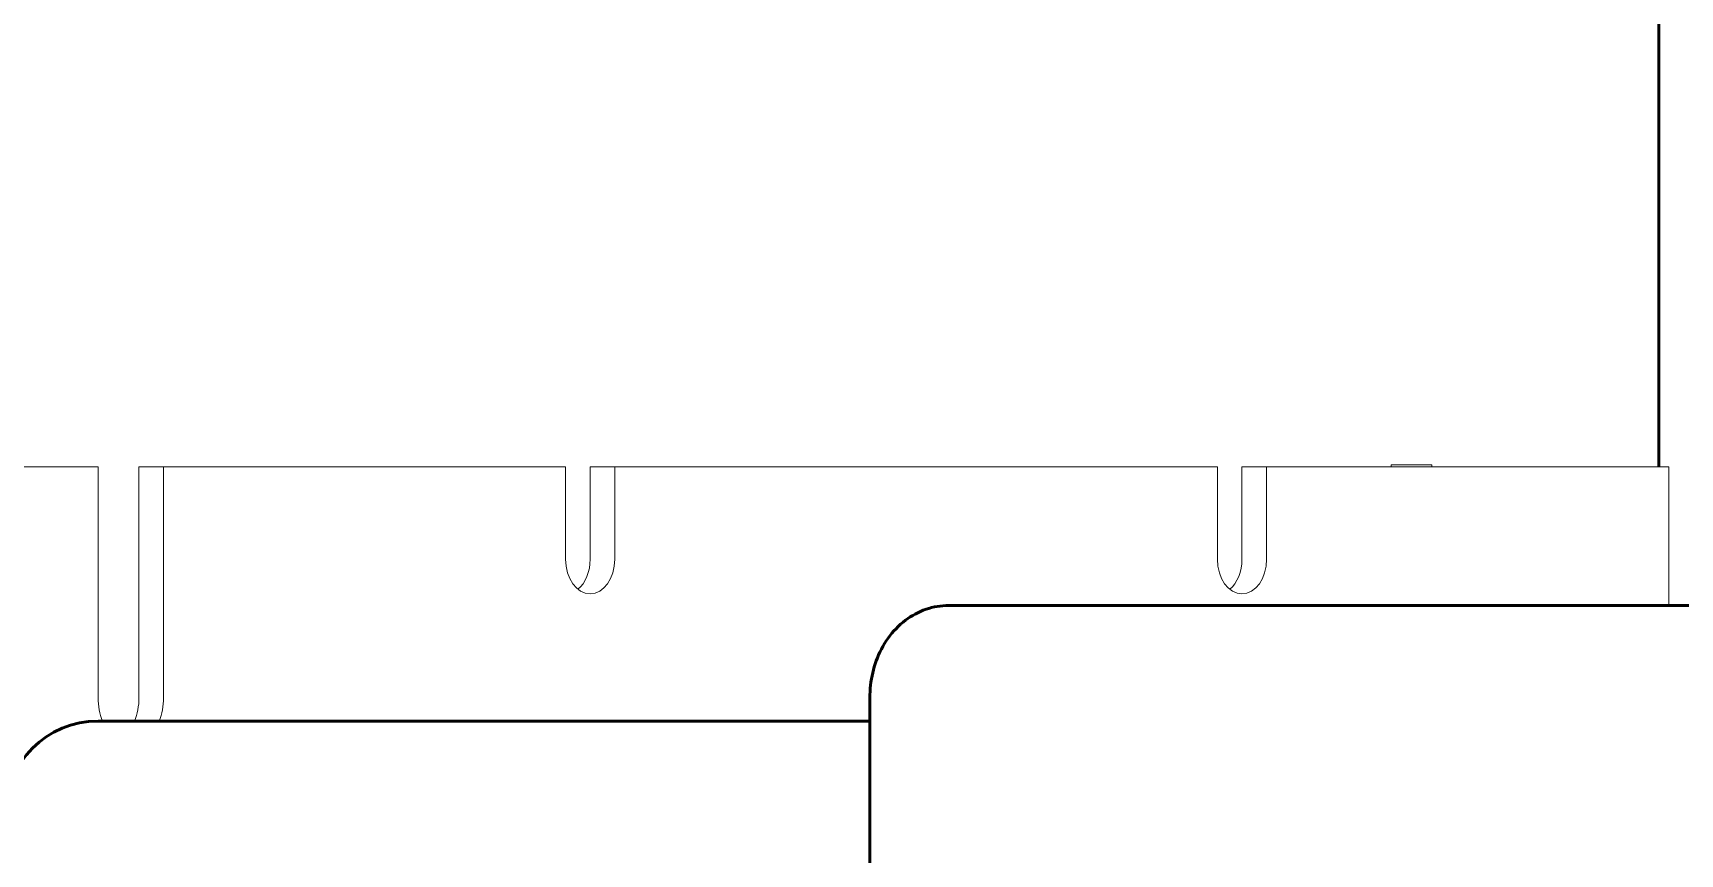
# Model space of a CAD drawing. Header units: inches. Extents: x 20 to 536, y 6 to 344.
# Drawn here: x 294.15 to 303.05, y 102.56 to 107 of the extents above; entities that cross this region are included whole.
import ezdxf

# ---------------------------------------------------------------- set-up
doc = ezdxf.new("R2010")
doc.units = ezdxf.units.IN
doc.header["$LTSCALE"] = 16
doc.header["$MEASUREMENT"] = 0
doc.layers.add('Visible (ANSI)', color=7, linetype='Continuous', lineweight=50)

msp = doc.modelspace()

# ---------------------------------------------------------------- linework, layer by layer
at = {"layer": 'Visible (ANSI)'}
for p, q in [((302.93057, 104.65734), (302.93057, 107.28234)), ((299.2721, 103.90734), (299.09533, 103.90734)), ((309.52515, 103.90734), (299.2721, 103.90734)), ((298.66855, 103.40734), (298.66855, 86.65734)), ((298.66855, 103.28234), (294.49913, 103.28234))]:
    msp.add_line(p, q, dxfattribs=at)
at = {"layer": 'Visible (ANSI)', "linetype": 'Continuous', "lineweight": 18}
for p, q in [((294.49903, 104.65734), (293.07537, 104.65734)), ((294.49903, 103.40734), (294.49903, 104.65734)), ((294.72, 104.65734), (294.85258, 104.65734)), ((294.72, 103.40734), (294.72, 104.65734)), ((297.02517, 104.65734), (294.85258, 104.65734)), ((294.85258, 104.65734), (294.85258, 103.40734)), ((297.02517, 104.15734), (297.02517, 104.65734)), ((297.15775, 104.65734), (297.29033, 104.65734)), ((297.15775, 104.15734), (297.15775, 104.65734)), ((300.54656, 104.65734), (297.29033, 104.65734)), ((297.29033, 104.65734), (297.29033, 104.15734)), ((300.54656, 104.15734), (300.54656, 104.65734)), ((300.67914, 104.65734), (300.81173, 104.65734)), ((300.67914, 104.15734), (300.67914, 104.65734)), ((302.98431, 104.65734), (300.81173, 104.65734)), ((300.81173, 104.65734), (300.81173, 104.15734)), ((301.48458, 104.66734), (301.7049, 104.66734)), ((301.48458, 104.66734), (301.48458, 104.65734)), ((301.7049, 104.66734), (301.7049, 104.65734)), ((302.98431, 103.90734), (302.98431, 104.65734))]:
    msp.add_line(p, q, dxfattribs=at)
at = {"layer": 'Visible (ANSI)'}
msp.add_arc((294.49913, 102.78234), 0.5, 90, 180, dxfattribs=at)
at = {"layer": 'Visible (ANSI)', "linetype": 'Continuous', "lineweight": 18}
for centre, major_axis, start_param, end_param in [((297.15775, 104.15734), (0, -0.1875), 4.712389, 7.8539816), ((297.02517, 104.15734), (0, 0.1875), 3.6651914, 4.712389), ((300.67914, 104.15734), (0, -0.1875), 4.712389, 7.8539816), ((300.54656, 104.15734), (0, 0.1875), 3.6651914, 4.712389), ((294.67581, 103.40734), (0, 0.25), 1.5707963, 2.0943951), ((294.54322, 103.40734), (0, 0.25), 4.1887902, 4.712389), ((294.67581, 103.40734), (0, -0.25), 1.0471976, 1.5707963)]:
    msp.add_ellipse(centre, major_axis=major_axis, ratio=0.7071068, start_param=start_param, end_param=end_param, dxfattribs=at)
at = {"layer": 'Visible (ANSI)'}
msp.add_open_spline([(299.09533, 103.90734), (299.05316, 103.90734), (299.0111, 103.90003), (298.93128, 103.87258), (298.89394, 103.85194), (298.82411, 103.79923), (298.79305, 103.76602), (298.74006, 103.6919), (298.71901, 103.65049), (298.68783, 103.5651), (298.6777, 103.52105), (298.66988, 103.45358), (298.66855, 103.43046), (298.66855, 103.40734)], degree=3, knots=[1.5707963, 1.5707963, 1.5707963, 1.5707963, 1.8093102, 1.8093102, 2.0610698, 2.0610698, 2.3507545, 2.3507545, 2.6649138, 2.6649138, 2.9790731, 2.9790731, 3.1415927, 3.1415927, 3.1415927, 3.1415927], dxfattribs=at)

doc.saveas('drawing.dxf')
